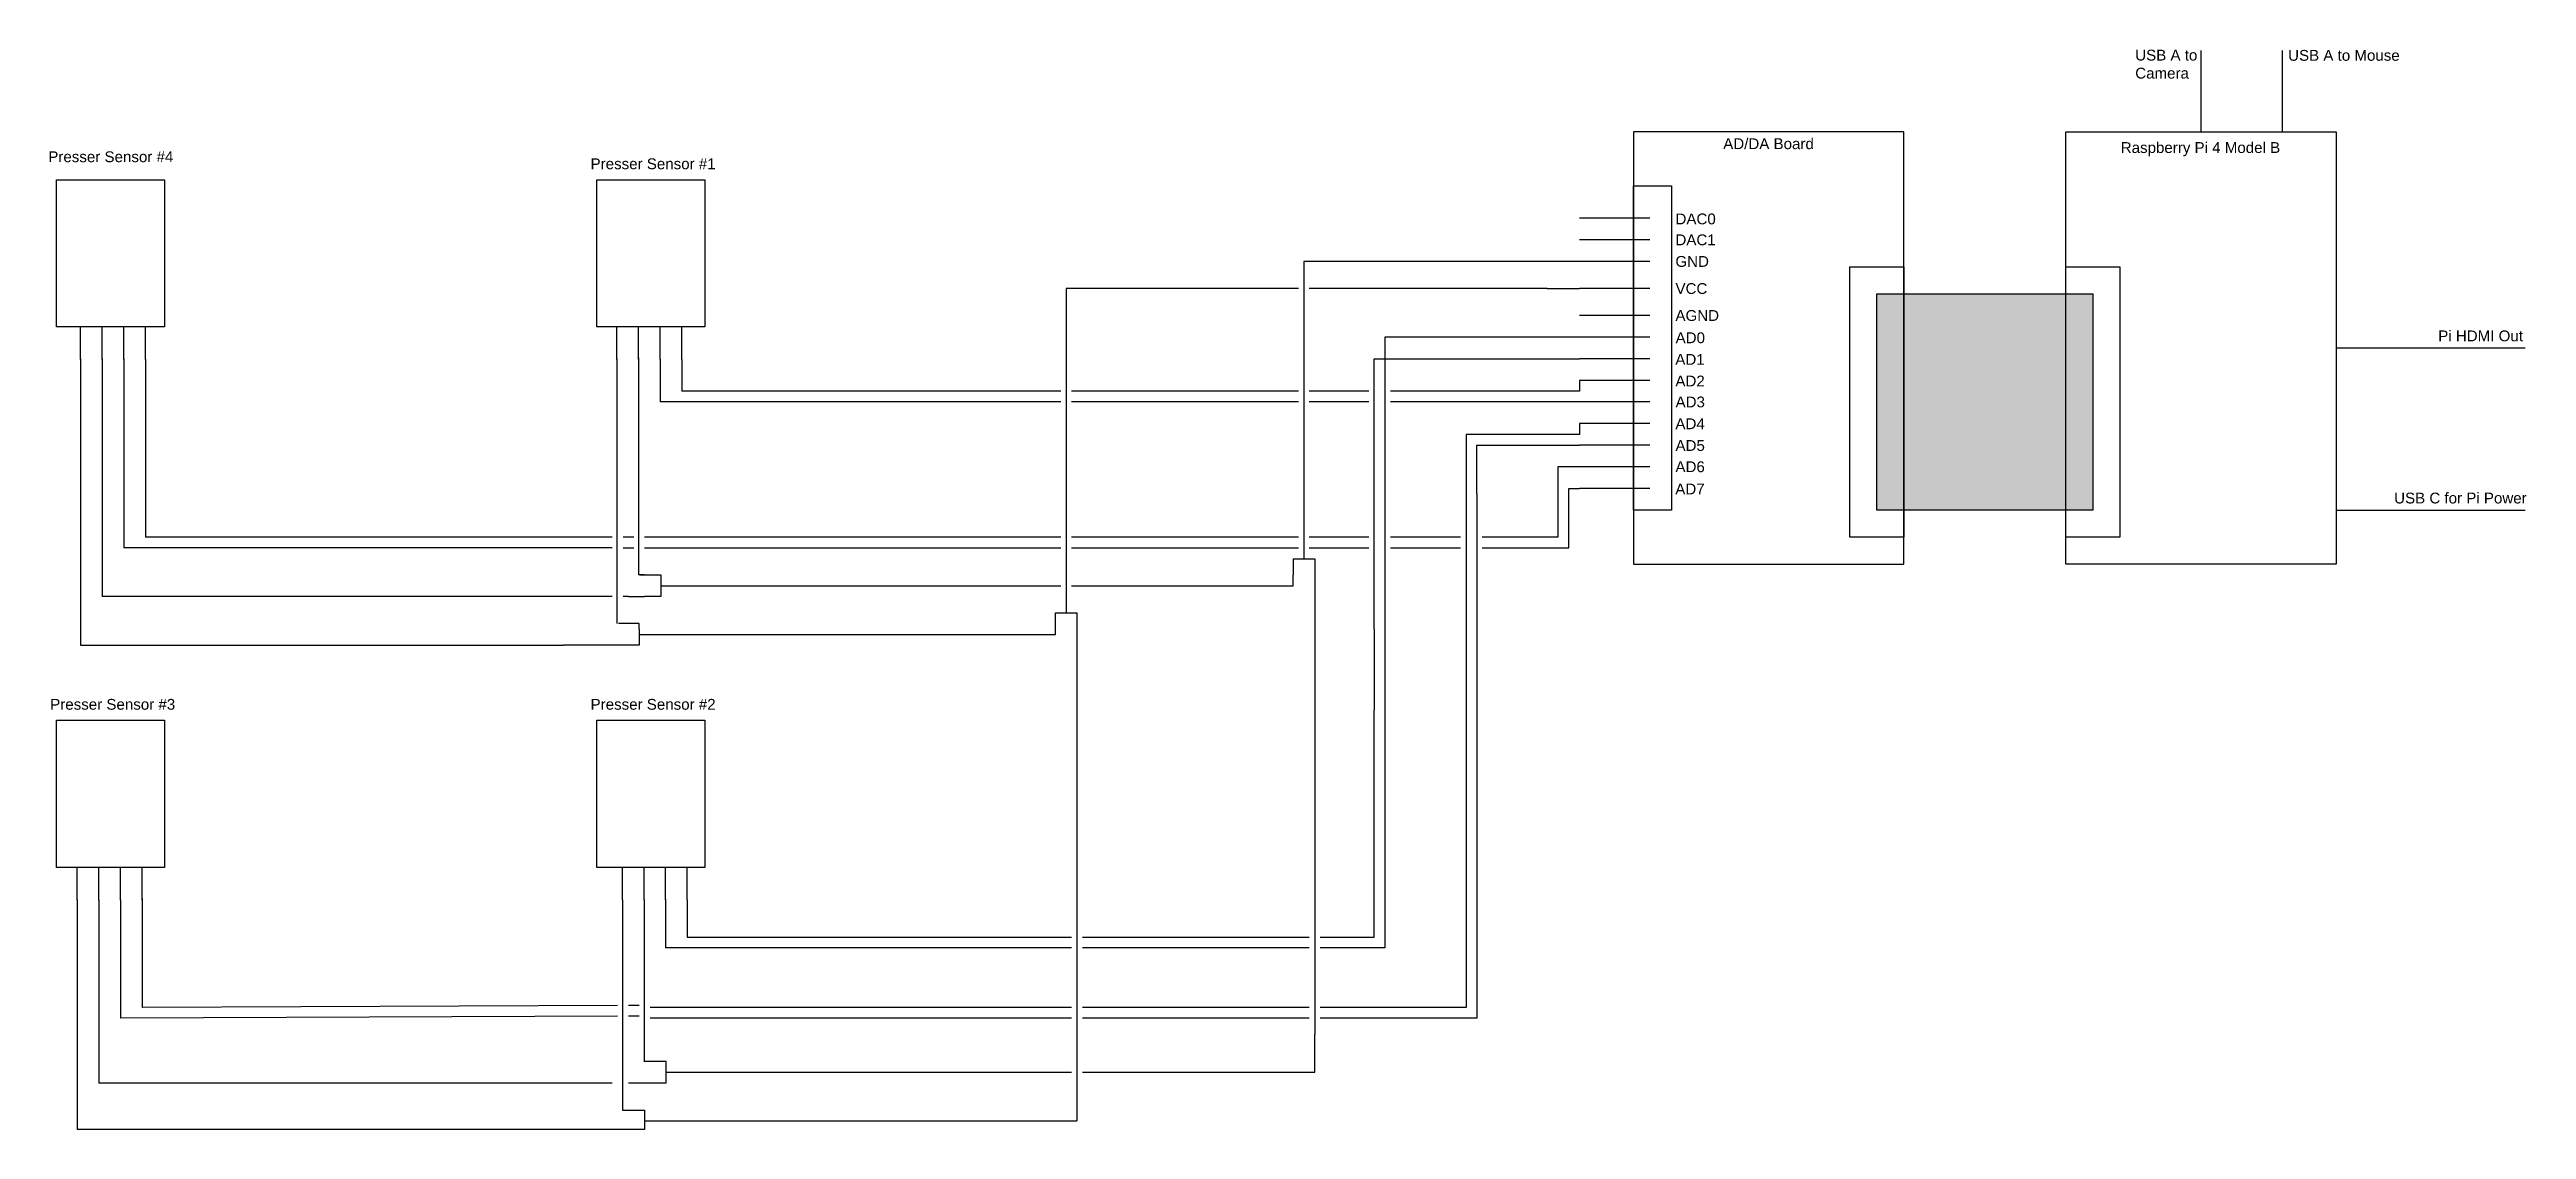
# Model space of a CAD drawing. Header units: inches. Extents: x 8.7 to 54.5, y 2.5 to 22.5.
import ezdxf

# ---------------------------------------------------------------- set-up
doc = ezdxf.new("R2010")
doc.units = ezdxf.units.IN
doc.header["$MEASUREMENT"] = 0
doc.styles.get("Standard").update_dxf_attribs({"font": 'arial.ttf'})

# ---------------------------------------------------------------- blocks, each defined once
blk = doc.blocks.new('*U2')
at = {"color": 1, "transparency": 33554687}
blk.add_line((-0.6, -0.302), (-0.6, 0.302), dxfattribs=at)
at = {"transparency": 33554687}
blk.add_line((-0.2, -0.302), (-0.2, 0.302), dxfattribs=at)
at = {"color": 114, "true_color": 0x139b48, "transparency": 33554687}
blk.add_line((0.2, -0.302), (0.2, 0.302), dxfattribs=at)
at = {"color": 152, "true_color": 0x2776bb, "transparency": 33554687}
blk.add_line((0.6, -0.302), (0.6, 0.302), dxfattribs=at)
blk = doc.blocks.new('*U3')
at = {"color": 0, "linetype": 'ByBlock', "lineweight": -2, "transparency": 16777216}
blk.add_blockref('*U2', (0, 0), dxfattribs=at)
blk = doc.blocks.new('*U5')
at = {"color": 1, "transparency": 33554687}
blk.add_line((-0.6, -0.302), (-0.6, 0.302), dxfattribs=at)
at = {"transparency": 33554687}
blk.add_line((-0.2, -0.302), (-0.2, 0.302), dxfattribs=at)
at = {"color": 114, "true_color": 0x139b48, "transparency": 33554687}
blk.add_line((0.2, -0.302), (0.2, 0.302), dxfattribs=at)
at = {"color": 152, "true_color": 0x2776bb, "transparency": 33554687}
blk.add_line((0.6, -0.302), (0.6, 0.302), dxfattribs=at)
blk = doc.blocks.new('*U6')
at = {"color": 0, "linetype": 'ByBlock', "lineweight": -2, "transparency": 16777216}
blk.add_blockref('*U5', (0, 0), dxfattribs=at)
blk = doc.blocks.new('*U7')
at = {"color": 1, "transparency": 33554687}
blk.add_line((-0.6, -0.302), (-0.6, 0.302), dxfattribs=at)
at = {"transparency": 33554687}
blk.add_line((-0.2, -0.302), (-0.2, 0.302), dxfattribs=at)
at = {"color": 114, "true_color": 0x139b48, "transparency": 33554687}
blk.add_line((0.2, -0.302), (0.2, 0.302), dxfattribs=at)
at = {"color": 152, "true_color": 0x2776bb, "transparency": 33554687}
blk.add_line((0.6, -0.302), (0.6, 0.302), dxfattribs=at)
blk = doc.blocks.new('*U8')
at = {"color": 0, "linetype": 'ByBlock', "lineweight": -2, "transparency": 16777216}
blk.add_blockref('*U7', (0, 0), dxfattribs=at)
blk = doc.blocks.new('*U9')
at = {"color": 1, "transparency": 33554687}
blk.add_line((-0.6, -0.302), (-0.6, 0.302), dxfattribs=at)
at = {"transparency": 33554687}
blk.add_line((-0.2, -0.302), (-0.2, 0.302), dxfattribs=at)
at = {"color": 114, "true_color": 0x139b48, "transparency": 33554687}
blk.add_line((0.2, -0.302), (0.2, 0.302), dxfattribs=at)
at = {"color": 152, "true_color": 0x2776bb, "transparency": 33554687}
blk.add_line((0.6, -0.302), (0.6, 0.302), dxfattribs=at)
blk = doc.blocks.new('*U10')
at = {"color": 0, "linetype": 'ByBlock', "lineweight": -2, "transparency": 16777216}
blk.add_blockref('*U9', (0, 0), dxfattribs=at)

msp = doc.modelspace()

# ---------------------------------------------------------------- hatches: boundary and pattern name
at = {"transparency": 33554457}
h = msp.add_hatch(color=251, dxfattribs=at)
h.dxf.hatch_style = 1
h.paths.add_polyline_path([(46, 18), (43, 18), (43, 14), (46, 14)])
h.paths.add_polyline_path([(43, 18), (42.5, 18), (42.5, 14), (43, 14)])
h.paths.add_polyline_path([(46.5, 18), (46, 18), (46, 14), (46.5, 14)])

# ---------------------------------------------------------------- linework, layer by layer
for p, q in [((48.5, 22.5), (48.5, 21)), ((50, 22.5), (50, 21)), ((38.3, 19.4), (37, 19.4)), ((38.3, 19), (37, 19)), ((51, 17), (54.5, 17)), ((51, 14), (54.5, 14))]:
    msp.add_line(p, q)
at = {"transparency": 33554687}
for p, q in [((37, 18.6), (31.9, 18.6)), ((31.9, 18.6), (31.9, 17.6)), ((38.3, 18.6), (37, 18.6)), ((31.9, 17.6), (31.9, 13.1)), ((38.3, 17.6), (37, 17.6)), ((9.663, 16.8), (9.663, 12.4)), ((19.587, 16.818), (19.587, 12.8)), ((31.7, 13.1), (32.1, 13.1)), ((31.7, 13.1), (31.7, 12.8)), ((32.1, 13.1), (32.1, 4.3)), ((18.2, 12.4), (9.663, 12.4)), ((9.663, 12.4), (9.663, 12.4)), ((19.1, 12.4), (18.2, 12.4)), ((19.4, 12.4), (19.3, 12.4)), ((19.4, 12.4), (19.7, 12.4)), ((19.7, 12.8), (19.587, 12.8)), ((19.61, 12.8), (19.9, 12.8)), ((20, 12.4), (19.7, 12.4)), ((19.9, 12.8), (20, 12.8)), ((20, 12.8), (20, 12.4)), ((20, 12.6), (21.5, 12.6)), ((21.5, 12.6), (27.4, 12.6)), ((27.6, 12.6), (31.7, 12.6)), ((31.7, 12.6), (31.7, 12.8)), ((9.6, 6.789), (9.6, 3.4)), ((19.689, 6.795), (19.689, 3.8)), ((32.1, 3.6), (32.1, 4.3)), ((20.1, 3.8), (19.685, 3.8)), ((20.1, 3.4), (20.1, 3.8)), ((9.624, 3.4), (9.6, 3.4)), ((19.1, 3.4), (9.624, 3.4)), ((20.1, 3.4), (19.4, 3.4)), ((20.1, 3.6), (27.6, 3.6)), ((27.8, 3.6), (32.1, 3.6))]:
    msp.add_line(p, q, dxfattribs=at)
at = {"color": 1, "transparency": 33554687}
for p, q in [((30.2, 18.1), (27.5, 18.1)), ((27.5, 18.1), (27.5, 12.1)), ((31.8, 18.1), (30.2, 18.1)), ((36.4, 18.1), (32, 18.1)), ((36.4, 18.1), (37, 18.1)), ((38.3, 18.1), (37, 18.1)), ((9.263, 16.801), (9.263, 11.5)), ((19.187, 16.798), (19.187, 11.902)), ((27.3, 12.1), (27.7, 12.1)), ((27.3, 11.7), (27.3, 12.1)), ((27.7, 12.1), (27.7, 7.7)), ((9.263, 11.5), (18.2, 11.5)), ((19.6, 11.5), (18.2, 11.5)), ((19.6, 11.9), (19.216, 11.9)), ((19.6, 11.8), (19.6, 11.9)), ((19.6, 11.8), (19.6, 11.5)), ((19.6, 11.7), (20.2, 11.7)), ((20.2, 11.7), (27.3, 11.7)), ((27.7, 7.7), (27.7, 6.8)), ((9.2, 6.787), (9.2, 2.542)), ((19.289, 6.79), (19.289, 2.9)), ((27.7, 6.8), (27.7, 2.7)), ((19.289, 2.9), (19.7, 2.9)), ((19.289, 2.9), (19.289, 2.9)), ((19.7, 2.9), (19.7, 2.542)), ((9.204, 2.542), (9.2, 2.542)), ((19.7, 2.542), (9.204, 2.542)), ((19.7, 2.7), (27.7, 2.7)), ((19.7, 2.542), (19.7, 2.542))]:
    msp.add_line(p, q, dxfattribs=at)
at = {"color": 114, "true_color": 0x139b48, "transparency": 33554687}
for p, q in [((37, 17.2), (33.4, 17.2)), ((33.4, 17.2), (33.4, 5.9)), ((38.3, 17.2), (37, 17.2)), ((10.063, 16.8), (10.063, 13.3)), ((19.987, 16.793), (19.987, 16)), ((27.4, 16), (19.987, 16)), ((31.8, 16), (27.6, 16)), ((33.1, 16), (32, 16)), ((37, 16), (33.5, 16)), ((38.3, 16), (37, 16)), ((35.1, 14.3), (35.1, 15.2)), ((35.1, 15.2), (37, 15.2)), ((38.3, 15.2), (37, 15.2)), ((35.1, 14.3), (35.1, 4.7)), ((36.8, 13.3), (36.8, 14.4)), ((36.8, 14.4), (37, 14.4)), ((38.3, 14.4), (37, 14.4)), ((19.1, 13.3), (10.063, 13.3)), ((19.3, 13.3), (19.5, 13.3)), ((19.7, 13.3), (27.4, 13.3)), ((27.6, 13.3), (31.8, 13.3)), ((32, 13.3), (33.1, 13.3)), ((33.5, 13.3), (34.8, 13.3)), ((35.2, 13.3), (36.8, 13.3)), ((10, 6.792), (10, 4.6)), ((20.089, 6.804), (20.089, 5.9)), ((27.6, 5.9), (20.089, 5.9)), ((32, 5.9), (27.8, 5.9)), ((33.4, 5.9), (32.2, 5.9)), ((10.009, 4.6), (10, 4.6)), ((19.2, 4.638), (10.009, 4.6)), ((19.6, 4.639), (19.4, 4.638)), ((27.6, 4.6), (19.8, 4.6)), ((32, 4.6), (27.8, 4.6)), ((35.1, 4.6), (32.2, 4.6)), ((35.1, 4.701), (35.1, 4.6))]:
    msp.add_line(p, q, dxfattribs=at)
at = {"color": 152, "true_color": 0x2776bb, "transparency": 33554687}
for p, q in [((10.463, 16.794), (10.463, 13.5)), ((20.387, 16.787), (20.387, 16.2)), ((33.2, 11.8), (33.2, 16.8)), ((33.2, 16.8), (37, 16.8)), ((38.3, 16.8), (37, 16.8)), ((27.4, 16.2), (20.387, 16.2)), ((31.8, 16.2), (27.6, 16.2)), ((33.1, 16.2), (32, 16.2)), ((37, 16.2), (33.5, 16.2)), ((38.3, 16.4), (37, 16.4)), ((37, 16.4), (37, 16.2)), ((38.3, 15.6), (37, 15.6)), ((37, 15.6), (37, 15.4)), ((37, 15.4), (34.9, 15.4)), ((34.9, 15.4), (34.9, 4.9)), ((37, 14.8), (36.6, 14.8)), ((36.6, 14.8), (36.6, 13.5)), ((38.3, 14.8), (37, 14.8)), ((19.1, 13.5), (10.463, 13.5)), ((19.5, 13.5), (19.3, 13.5)), ((27.4, 13.5), (19.7, 13.5)), ((31.8, 13.5), (27.6, 13.5)), ((33.1, 13.5), (32, 13.5)), ((34.8, 13.5), (33.5, 13.5)), ((36.6, 13.5), (35.2, 13.5)), ((33.2, 11.8), (33.2, 10.3)), ((33.2, 6.1), (33.2, 10.3)), ((10.4, 6.814), (10.4, 4.801)), ((20.489, 6.793), (20.489, 6.1)), ((20.489, 6.1), (22.2, 6.1)), ((22.2, 6.1), (27.6, 6.1)), ((27.8, 6.1), (32, 6.1)), ((32.2, 6.1), (33.2, 6.1)), ((10.408, 4.801), (10.4, 4.801)), ((19.2, 4.836), (10.408, 4.801)), ((19.6, 4.838), (19.4, 4.837)), ((27.6, 4.801), (19.8, 4.801)), ((32, 4.801), (27.8, 4.801)), ((34.9, 4.801), (32.2, 4.801)), ((34.9, 4.901), (34.9, 4.801))]:
    msp.add_line(p, q, dxfattribs=at)
at = {"transparency": 33554687}
for points in [[(43, 21), (38, 21), (38, 13), (43, 13)], [(8.815, 20.112), (10.815, 20.112), (10.815, 17.391), (8.815, 17.391)], [(18.815, 20.112), (20.815, 20.112), (20.815, 17.391), (18.815, 17.391)], [(38, 20), (38.7, 20), (38.7, 14), (38, 14)], [(8.815, 10.112), (10.815, 10.112), (10.815, 7.391), (8.815, 7.391)], [(18.815, 10.112), (20.815, 10.112), (20.815, 7.391), (18.815, 7.391)]]:
    msp.add_lwpolyline(points, close=True, dxfattribs=at)
for points in [[(46, 21), (51, 21), (51, 13), (46, 13)], [(43, 13.5), (42, 13.5), (42, 18.5), (43, 18.5)], [(46, 18.5), (47, 18.5), (47, 13.5), (46, 13.5)]]:
    msp.add_lwpolyline(points, close=True)
at = {"color": 251, "transparency": 33554559}
msp.add_lwpolyline([(42.5, 18), (46.5, 18), (46.5, 14), (42.5, 14)], close=True, dxfattribs=at)

# ---------------------------------------------------------------- block references
at = {"transparency": 33554687, "rotation": 359.9988763255431}
msp.add_blockref('*U3', (9.863, 17.09), dxfattribs=at)
at = {"transparency": 33554687}
for name, p in [('*U8', (19.787, 17.087)), ('*U6', (9.8, 7.086)), ('*U10', (19.889, 7.09))]:
    msp.add_blockref(name, p, dxfattribs=at)

# ---------------------------------------------------------------- texts
at = {"char_height": 0.2, "attachment_point": 1}
for s, width, heights, insert in [('USB A to Camera', 1.5, [0], (47.283, 22.517)), ('USB A to Mouse', 2, [0], (50.112, 22.513)), ('AD/DA Board', 4, [0], (39.659, 20.878)), ('Raspberry Pi 4 Model B', 3.31032, [0.776], (47.015, 20.807)), ('DAC0', 0.62029, [0], (38.776, 19.487)), ('DAC1', 0.55657, [0], (38.775, 19.1)), ('GND', 0.62169, [0], (38.774, 18.7)), ('VCC', 0.75741, [0], (38.776, 18.199)), ('AGND', 0.51793, [0], (38.775, 17.7)), ('Pi HDMI Out', 4, [0], (52.89, 17.323)), ('USB C for Pi Power', 3.5, [0], (52.074, 14.323))]:
    msp.add_mtext_dynamic_manual_height_columns(s, width=width, gutter_width=1, heights=heights, dxfattribs=dict(at, insert=insert))
at = {"transparency": 33554687, "char_height": 0.2, "attachment_point": 1}
for s, width, heights, insert in [('Presser Sensor #4', 2.41369, [0.544], (8.665, 20.637)), ('Presser Sensor #1', 2.3435, [0.52], (18.7, 20.507)), ('AD0', 0.49009, [0], (38.778, 17.288)), ('AD1', 0.52609, [0], (38.773, 16.888)), ('AD2', 0.52397, [0], (38.774, 16.488)), ('AD3', 0.62367, [0], (38.777, 16.101)), ('AD4', 0.53094, [0], (38.774, 15.697)), ('AD5', 0.57276, [0], (38.776, 15.295)), ('AD6', 0.60389, [0], (38.775, 14.902)), ('AD7', 0.62004, [0], (38.772, 14.49)), ('Presser Sensor #3', 2.31575, [0.519], (8.7, 10.507)), ('Presser Sensor #2', 2.33673, [0.52], (18.7, 10.507))]:
    msp.add_mtext_dynamic_manual_height_columns(s, width=width, gutter_width=1, heights=heights, dxfattribs=dict(at, insert=insert))

doc.saveas('drawing.dxf')
